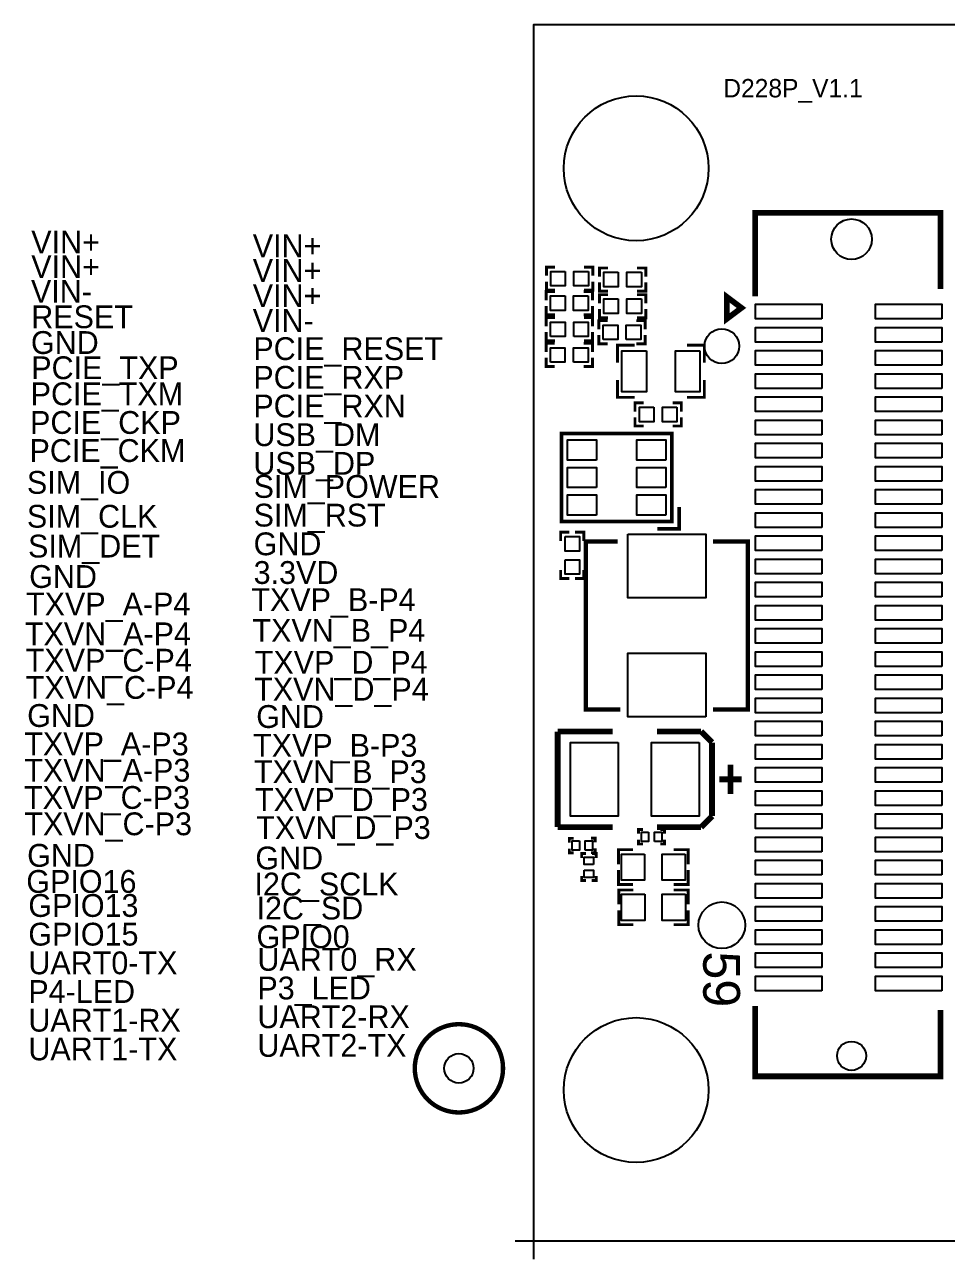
# Model space of a CAD drawing. Extents: x -18 to 171, y -7 to 290.
# Drawn here: x -17.58 to 14.25, y -0.64 to 42 of the extents above; entities that cross this region are included whole.
import ezdxf

# ---------------------------------------------------------------- set-up
doc = ezdxf.new("R2010")
doc.units = 0
for name, color, linetype in [('BG_DESIGN_OUTLINE', 85, 'CONTINUOUS'), ('BG_OUTLINE', 254, 'CONTINUOUS'), ('DF_DRAWING_ORIGIN', 85, 'CONTINUOUS'), ('PG_SILKSCREEN_TOP', 152, 'CONTINUOUS'), ('PIN_TOP', 141, 'CONTINUOUS')]:
    doc.layers.add(name, color=color, linetype=linetype)

# ---------------------------------------------------------------- blocks, each defined once
blk = doc.blocks.new('FIGURE_CROSS')
for points in [[(0, 0.5), (0, -0.5)], [(-0.5, 0), (0.5, 0)]]:
    blk.add_lwpolyline(points)

msp = doc.modelspace()

# ---------------------------------------------------------------- linework, layer by layer
at = {"layer": 'BG_DESIGN_OUTLINE'}
msp.add_lwpolyline([(0, 0), (73.4, 0), (73.4, 42), (0, 42)], close=True, dxfattribs=at)
at = {"layer": 'BG_OUTLINE'}
msp.add_lwpolyline([(0, 0), (73.4, 0), (73.4, 42), (0, 42), (0, 0)], dxfattribs=at)
msp.add_lwpolyline([(0, 0), (73.4, 0), (73.4, 42), (0, 42)], close=True, dxfattribs=at)
msp.add_lwpolyline([(0, 0), (73.4, 0), (73.4, 42), (0, 42)], close=True, dxfattribs=at)
msp.add_lwpolyline([(0, 0), (73.4, 0), (73.4, 42), (0, 42)], close=True, dxfattribs=at)
msp.add_lwpolyline([(0, 0), (73.4, 0), (73.4, 42), (0, 42)], close=True, dxfattribs=at)
msp.add_lwpolyline([(0, 0), (73.4, 0), (73.4, 42), (0, 42)], close=True, dxfattribs=at)
msp.add_lwpolyline([(0, 0), (73.4, 0), (73.4, 42), (0, 42)], close=True, dxfattribs=at)
at = {"layer": 'PG_SILKSCREEN_TOP'}
for points in [[(7.653, 32.619, 0.1999, 0.1999, 0), (7.653, 35.5039, 0.2, 0.2, 0), (14.053, 35.5039, 0.1999, 0.1999, 0), (14.053, 32.873, 0.1999, 0.1999, 0)], [(7.653, 8.107, 0.1999, 0.1999, 0), (7.653, 5.6841, 0.2, 0.2, 0), (14.053, 5.6841, 0.1999, 0.1999, 0), (14.053, 7.98, 0.1999, 0.1999, 0)]]:
    msp.add_lwpolyline(points, format="xyseb", dxfattribs=at)
for points, const_width in [([(0.4424, 33.3286), (0.4424, 33.6286), (0.7424, 33.6286)], 0.1), ([(2.0424, 33.3286), (2.0424, 33.6286), (1.7424, 33.6286)], 0.1), ([(2.2724, 33.2986), (2.2724, 33.5986), (2.5724, 33.5986)], 0.1), ([(3.8724, 33.2986), (3.8724, 33.5986), (3.5724, 33.5986)], 0.1), ([(0.4331, 32.4845), (0.4331, 32.7845), (0.7331, 32.7845)], 0.1), ([(0.7424, 32.8286), (0.4424, 32.8286), (0.4424, 33.1286)], 0.1), ([(2.0331, 32.4845), (2.0331, 32.7845), (1.7331, 32.7845)], 0.1), ([(1.7424, 32.8286), (2.0424, 32.8286), (2.0424, 33.1286)], 0.1), ([(2.5724, 32.7986), (2.2724, 32.7986), (2.2724, 33.0986)], 0.1), ([(3.5724, 32.7986), (3.8724, 32.7986), (3.8724, 33.0986)], 0.1), ([(2.2724, 32.3786), (2.2724, 32.6786), (2.5724, 32.6786)], 0.1), ([(3.8724, 32.3786), (3.8724, 32.6786), (3.5724, 32.6786)], 0.1), ([(6.6699, 31.966), (6.6699, 31.839), (7.1779, 32.22), (6.6699, 32.601), (6.6699, 31.839)], 0.1999), ([(0.7331, 31.9845), (0.4331, 31.9845), (0.4331, 32.2845)], 0.1), ([(1.7331, 31.9845), (2.0331, 31.9845), (2.0331, 32.2845)], 0.1), ([(2.5724, 31.8786), (2.2724, 31.8786), (2.2724, 32.1786)], 0.1), ([(3.5724, 31.8786), (3.8724, 31.8786), (3.8724, 32.1786)], 0.1), ([(0.7367, 31.8827), (0.4367, 31.8827), (0.4367, 31.5827)], 0.1), ([(1.7367, 31.8827), (2.0367, 31.8827), (2.0367, 31.5827)], 0.1), ([(2.5524, 31.7786), (2.2524, 31.7786), (2.2524, 31.4786)], 0.1), ([(3.5524, 31.7786), (3.8524, 31.7786), (3.8524, 31.4786)], 0.1), ([(0.4367, 31.3827), (0.4367, 31.0827), (0.7367, 31.0827)], 0.1), ([(2.0367, 31.3827), (2.0367, 31.0827), (1.7367, 31.0827)], 0.1), ([(2.2524, 31.2786), (2.2524, 30.9786), (2.5524, 30.9786)], 0.1), ([(3.8524, 31.2786), (3.8524, 30.9786), (3.5524, 30.9786)], 0.1), ([(0.7303, 30.9961), (0.4303, 30.9961), (0.4303, 30.6961)], 0.1), ([(1.7303, 30.9961), (2.0303, 30.9961), (2.0303, 30.6961)], 0.1), ([(3.4946, 30.9299), (2.8946, 30.9299), (2.8946, 30.3299)], 0.1), ([(5.2946, 30.9299), (5.8946, 30.9299), (5.8946, 30.3299)], 0.1), ([(0.4303, 30.4961), (0.4303, 30.1961), (0.7303, 30.1961)], 0.1), ([(2.0303, 30.4961), (2.0303, 30.1961), (1.7303, 30.1961)], 0.1), ([(3.4946, 29.1299), (2.8946, 29.1299), (2.8946, 29.7299)], 0.1), ([(5.2946, 29.1299), (5.8946, 29.1299), (5.8946, 29.7299)], 0.1), ([(3.5007, 28.6411), (3.5007, 28.9411), (3.8007, 28.9411)], 0.1), ([(5.1007, 28.6411), (5.1007, 28.9411), (4.8007, 28.9411)], 0.1), ([(3.8007, 28.1411), (3.5007, 28.1411), (3.5007, 28.4411)], 0.1), ([(4.8007, 28.1411), (5.1007, 28.1411), (5.1007, 28.4411)], 0.1), ([(1.9811, 24.8402), (4.7751, 24.8402), (4.7751, 27.8882), (0.9651, 27.8882), (0.9651, 24.8402), (1.9811, 24.8402)], 0.127), ([(4.2671, 24.5862), (5.0291, 24.5862), (5.0291, 25.3482)], 0.127), ([(1.2348, 24.4738), (0.9348, 24.4738), (0.9348, 24.1738)], 0.1), ([(1.7348, 24.1738), (1.7348, 24.4738), (1.4348, 24.4738)], 0.1), ([(2.9, 24.15), (1.8, 24.15), (1.8, 18.35), (3, 18.35)], 0.15), ([(6.2, 24.15), (7.4, 24.15), (7.4, 18.35), (6.2, 18.35)], 0.15), ([(1.2348, 22.8738), (0.9348, 22.8738), (0.9348, 23.1738)], 0.1), ([(1.7348, 23.1738), (1.7348, 22.8738), (1.4348, 22.8738)], 0.1), ([(0.8299, 17.5916), (2.7349, 17.5916)], 0.2032), ([(0.8299, 14.2896), (0.8299, 17.5916)], 0.2032), ([(5.7829, 17.5916), (4.2589, 17.5916)], 0.2032), ([(6.1639, 17.2106), (5.7829, 17.5916)], 0.2032), ([(6.1639, 14.6706), (6.1639, 17.2106)], 0.2032), ([(6.7989, 15.4326), (6.7989, 16.4486)], 0.2032), ([(6.4179, 15.9406), (7.1799, 15.9406)], 0.2032), ([(5.7829, 14.2896), (6.1639, 14.6706)], 0.2032), ([(2.7349, 14.2896), (0.8299, 14.2896)], 0.2032), ([(3.6224, 14.0586), (3.6224, 14.2086), (3.7724, 14.2086)], 0.1), ([(4.2589, 14.2896), (5.7829, 14.2896)], 0.2032), ([(4.5224, 14.0586), (4.5224, 14.2086), (4.3724, 14.2086)], 0.1), ([(1.2338, 13.751), (1.2338, 13.901), (1.3838, 13.901)], 0.1), ([(1.9762, 13.909), (2.1262, 13.909), (2.1262, 13.759)], 0.1), ([(3.7724, 13.7086), (3.6224, 13.7086), (3.6224, 13.8586)], 0.1), ([(4.5224, 13.8586), (4.5224, 13.7086), (4.3724, 13.7086)], 0.1), ([(1.3838, 13.401), (1.2338, 13.401), (1.2338, 13.551)], 0.1), ([(1.661, 13.2262), (1.661, 13.3762), (1.811, 13.3762)], 0.1), ([(2.1262, 13.559), (2.1262, 13.409), (1.9762, 13.409)], 0.1), ([(2.011, 13.3762), (2.161, 13.3762), (2.161, 13.2262)], 0.1), ([(2.9338, 13.0099), (2.9338, 13.5099), (3.4338, 13.5099)], 0.1), ([(5.3338, 13.0099), (5.3338, 13.5099), (4.8338, 13.5099)], 0.1), ([(3.4338, 12.3099), (2.9338, 12.3099), (2.9338, 12.8099)], 0.1), ([(4.8338, 12.3099), (5.3338, 12.3099), (5.3338, 12.8099)], 0.1), ([(1.81, 12.45), (1.66, 12.45), (1.66, 12.6)], 0.1), ([(2.16, 12.6), (2.16, 12.45), (2.01, 12.45)], 0.1), ([(2.9406, 11.6199), (2.9406, 12.1199), (3.4406, 12.1199)], 0.1), ([(5.3406, 11.6199), (5.3406, 12.1199), (4.8406, 12.1199)], 0.1), ([(3.4406, 10.9199), (2.9406, 10.9199), (2.9406, 11.4199)], 0.1), ([(4.8406, 10.9199), (5.3406, 10.9199), (5.3406, 11.4199)], 0.1)]:
    msp.add_lwpolyline(points, dxfattribs=dict(at, const_width=const_width))
at = {"layer": 'PG_SILKSCREEN_TOP', "const_width": 0.1524}
msp.add_lwpolyline([(-1.056, 5.96, 1), (-4.104, 5.96, 1), (-1.056, 5.96)], format="xyb", dxfattribs=at)
at = {"layer": 'PIN_TOP'}
for points in [[(1.0938, 33.4788), (1.0938, 32.9784), (0.5934, 32.9784), (0.5934, 33.4788)], [(1.8914, 33.4788), (1.8914, 32.9784), (1.391, 32.9784), (1.391, 33.4788)], [(2.9238, 33.4488), (2.9238, 32.9484), (2.4234, 32.9484), (2.4234, 33.4488)], [(3.7214, 33.4488), (3.7214, 32.9484), (3.221, 32.9484), (3.221, 33.4488)], [(1.0845, 32.6347), (1.0845, 32.1343), (0.5841, 32.1343), (0.5841, 32.6347)], [(1.8821, 32.6347), (1.8821, 32.1343), (1.3817, 32.1343), (1.3817, 32.6347)], [(2.9238, 32.5288), (2.9238, 32.0284), (2.4234, 32.0284), (2.4234, 32.5288)], [(3.7214, 32.5288), (3.7214, 32.0284), (3.221, 32.0284), (3.221, 32.5288)], [(9.9529, 31.839), (7.6669, 31.839), (7.6669, 32.347), (9.9529, 32.347)], [(14.0931, 31.839), (11.8071, 31.839), (11.8071, 32.347), (14.0931, 32.347)], [(0.5877, 31.2325), (0.5877, 31.7329), (1.0881, 31.7329), (1.0881, 31.2325)], [(1.3853, 31.2325), (1.3853, 31.7329), (1.8857, 31.7329), (1.8857, 31.2325)], [(2.4034, 31.1284), (2.4034, 31.6288), (2.9038, 31.6288), (2.9038, 31.1284)], [(3.201, 31.1284), (3.201, 31.6288), (3.7014, 31.6288), (3.7014, 31.1284)], [(9.9529, 31.0391), (7.6669, 31.0391), (7.6669, 31.5471), (9.9529, 31.5471)], [(14.0931, 31.0391), (11.8071, 31.0391), (11.8071, 31.5471), (14.0931, 31.5471)], [(0.5813, 30.3459), (0.5813, 30.8463), (1.0817, 30.8463), (1.0817, 30.3459)], [(1.3789, 30.3459), (1.3789, 30.8463), (1.8793, 30.8463), (1.8793, 30.3459)], [(3.8946, 30.7399), (3.8946, 29.3199), (3.0446, 29.3199), (3.0446, 30.7399)], [(5.7446, 30.7399), (5.7446, 29.3199), (4.8946, 29.3199), (4.8946, 30.7399)], [(9.9529, 30.239), (7.6669, 30.239), (7.6669, 30.747), (9.9529, 30.747)], [(14.0931, 30.239), (11.8071, 30.239), (11.8071, 30.747), (14.0931, 30.747)], [(9.9529, 29.4389), (7.6669, 29.4389), (7.6669, 29.9469), (9.9529, 29.9469)], [(14.0931, 29.4389), (11.8071, 29.4389), (11.8071, 29.9469), (14.0931, 29.9469)], [(9.9529, 28.6391), (7.6669, 28.6391), (7.6669, 29.1471), (9.9529, 29.1471)], [(14.0931, 28.6391), (11.8071, 28.6391), (11.8071, 29.1471), (14.0931, 29.1471)], [(4.1521, 28.7913), (4.1521, 28.2909), (3.6517, 28.2909), (3.6517, 28.7913)], [(4.9497, 28.7913), (4.9497, 28.2909), (4.4493, 28.2909), (4.4493, 28.7913)], [(9.9529, 27.839), (7.6669, 27.839), (7.6669, 28.347), (9.9529, 28.347)], [(14.0931, 27.839), (11.8071, 27.839), (11.8071, 28.347), (14.0931, 28.347)], [(2.1702, 26.9642), (1.1702, 26.9642), (1.1702, 27.6642), (2.1702, 27.6642)], [(4.57, 26.9642), (3.57, 26.9642), (3.57, 27.6642), (4.57, 27.6642)], [(9.9529, 27.0389), (7.6669, 27.0389), (7.6669, 27.5469), (9.9529, 27.5469)], [(14.0931, 27.0389), (11.8071, 27.0389), (11.8071, 27.5469), (14.0931, 27.5469)], [(2.1702, 26.0142), (1.1702, 26.0142), (1.1702, 26.7142), (2.1702, 26.7142)], [(4.57, 26.0142), (3.57, 26.0142), (3.57, 26.7142), (4.57, 26.7142)], [(9.9529, 26.239), (7.6669, 26.239), (7.6669, 26.747), (9.9529, 26.747)], [(14.0931, 26.239), (11.8071, 26.239), (11.8071, 26.747), (14.0931, 26.747)], [(2.1702, 25.0642), (1.1702, 25.0642), (1.1702, 25.7642), (2.1702, 25.7642)], [(4.57, 25.0642), (3.57, 25.0642), (3.57, 25.7642), (4.57, 25.7642)], [(9.9529, 25.4389), (7.6669, 25.4389), (7.6669, 25.9469), (9.9529, 25.9469)], [(14.0931, 25.4389), (11.8071, 25.4389), (11.8071, 25.9469), (14.0931, 25.9469)], [(9.9529, 24.6391), (7.6669, 24.6391), (7.6669, 25.1471), (9.9529, 25.1471)], [(14.0931, 24.6391), (11.8071, 24.6391), (11.8071, 25.1471), (14.0931, 25.1471)], [(1.0846, 24.3228), (1.585, 24.3228), (1.585, 23.8224), (1.0846, 23.8224)], [(3.25, 24.4051), (5.95, 24.4051), (5.95, 22.2051), (3.25, 22.2051)], [(9.9529, 23.839), (7.6669, 23.839), (7.6669, 24.347), (9.9529, 24.347)], [(14.0931, 23.839), (11.8071, 23.839), (11.8071, 24.347), (14.0931, 24.347)], [(1.0846, 23.5252), (1.585, 23.5252), (1.585, 23.0248), (1.0846, 23.0248)], [(9.9529, 23.0389), (7.6669, 23.0389), (7.6669, 23.5469), (9.9529, 23.5469)], [(14.0931, 23.0389), (11.8071, 23.0389), (11.8071, 23.5469), (14.0931, 23.5469)], [(9.9529, 22.239), (7.6669, 22.239), (7.6669, 22.747), (9.9529, 22.747)], [(14.0931, 22.239), (11.8071, 22.239), (11.8071, 22.747), (14.0931, 22.747)], [(9.9529, 21.4389), (7.6669, 21.4389), (7.6669, 21.9469), (9.9529, 21.9469)], [(14.0931, 21.4389), (11.8071, 21.4389), (11.8071, 21.9469), (14.0931, 21.9469)], [(9.9529, 20.6391), (7.6669, 20.6391), (7.6669, 21.1471), (9.9529, 21.1471)], [(14.0931, 20.6391), (11.8071, 20.6391), (11.8071, 21.1471), (14.0931, 21.1471)], [(5.95, 18.0949), (3.25, 18.0949), (3.25, 20.2949), (5.95, 20.2949)], [(9.9529, 19.839), (7.6669, 19.839), (7.6669, 20.347), (9.9529, 20.347)], [(14.0931, 19.839), (11.8071, 19.839), (11.8071, 20.347), (14.0931, 20.347)], [(9.9529, 19.0389), (7.6669, 19.0389), (7.6669, 19.5469), (9.9529, 19.5469)], [(14.0931, 19.0389), (11.8071, 19.0389), (11.8071, 19.5469), (14.0931, 19.5469)], [(9.9529, 18.239), (7.6669, 18.239), (7.6669, 18.747), (9.9529, 18.747)], [(14.0931, 18.239), (11.8071, 18.239), (11.8071, 18.747), (14.0931, 18.747)], [(9.9529, 17.4389), (7.6669, 17.4389), (7.6669, 17.9469), (9.9529, 17.9469)], [(14.0931, 17.4389), (11.8071, 17.4389), (11.8071, 17.9469), (14.0931, 17.9469)], [(2.9249, 17.2106), (2.9249, 14.6706), (1.2749, 14.6706), (1.2749, 17.2106)], [(5.7189, 17.2106), (5.7189, 14.6706), (4.0689, 14.6706), (4.0689, 17.2106)], [(9.9529, 16.6391), (7.6669, 16.6391), (7.6669, 17.1471), (9.9529, 17.1471)], [(14.0931, 16.6391), (11.8071, 16.6391), (11.8071, 17.1471), (14.0931, 17.1471)], [(9.9529, 15.839), (7.6669, 15.839), (7.6669, 16.347), (9.9529, 16.347)], [(14.0931, 15.839), (11.8071, 15.839), (11.8071, 16.347), (14.0931, 16.347)], [(9.9529, 15.0389), (7.6669, 15.0389), (7.6669, 15.5469), (9.9529, 15.5469)], [(14.0931, 15.0389), (11.8071, 15.0389), (11.8071, 15.5469), (14.0931, 15.5469)], [(9.9529, 14.2391), (7.6669, 14.2391), (7.6669, 14.7471), (9.9529, 14.7471)], [(14.0931, 14.2391), (11.8071, 14.2391), (11.8071, 14.7471), (14.0931, 14.7471)], [(3.9724, 14.1186), (3.9724, 13.7986), (3.7224, 13.7986), (3.7224, 14.1186)], [(4.1724, 13.7986), (4.1724, 14.1186), (4.4224, 14.1186), (4.4224, 13.7986)], [(1.5838, 13.811), (1.5838, 13.491), (1.3338, 13.491), (1.3338, 13.811)], [(1.7838, 13.491), (1.7838, 13.811), (2.0338, 13.811), (2.0338, 13.491)], [(9.9529, 13.439), (7.6669, 13.439), (7.6669, 13.947), (9.9529, 13.947)], [(14.0931, 13.439), (11.8071, 13.439), (11.8071, 13.947), (14.0931, 13.947)], [(2.07, 13), (1.75, 13), (1.75, 13.25), (2.07, 13.25)], [(3.8338, 13.3599), (3.8338, 12.4599), (3.0338, 12.4599), (3.0338, 13.3599)], [(5.2338, 13.3599), (5.2338, 12.4599), (4.4338, 12.4599), (4.4338, 13.3599)], [(1.75, 12.8), (2.07, 12.8), (2.07, 12.55), (1.75, 12.55)], [(9.9529, 12.6391), (7.6669, 12.6391), (7.6669, 13.1471), (9.9529, 13.1471)], [(14.0931, 12.6391), (11.8071, 12.6391), (11.8071, 13.1471), (14.0931, 13.1471)], [(3.8406, 11.9699), (3.8406, 11.0699), (3.0406, 11.0699), (3.0406, 11.9699)], [(5.2406, 11.9699), (5.2406, 11.0699), (4.4406, 11.0699), (4.4406, 11.9699)], [(9.9529, 11.839), (7.6669, 11.839), (7.6669, 12.347), (9.9529, 12.347)], [(14.0931, 11.839), (11.8071, 11.839), (11.8071, 12.347), (14.0931, 12.347)], [(9.9529, 11.0389), (7.6669, 11.0389), (7.6669, 11.5469), (9.9529, 11.5469)], [(14.0931, 11.0389), (11.8071, 11.0389), (11.8071, 11.5469), (14.0931, 11.5469)], [(9.9529, 10.2391), (7.6669, 10.2391), (7.6669, 10.7471), (9.9529, 10.7471)], [(14.0931, 10.2391), (11.8071, 10.2391), (11.8071, 10.7471), (14.0931, 10.7471)], [(9.9529, 9.439), (7.6669, 9.439), (7.6669, 9.947), (9.9529, 9.947)], [(14.0931, 9.439), (11.8071, 9.439), (11.8071, 9.947), (14.0931, 9.947)], [(9.9529, 8.6391), (7.6669, 8.6391), (7.6669, 9.1471), (9.9529, 9.1471)], [(14.0931, 8.6391), (11.8071, 8.6391), (11.8071, 9.1471), (14.0931, 9.1471)]]:
    msp.add_lwpolyline(points, close=True, dxfattribs=at)
for centre, radius in [((3.54, 37.04), 2.5), ((10.98, 34.59), 0.7), ((6.5, 30.9), 0.6), ((6.5, 10.9), 0.805), ((3.54, 5.21), 2.5), ((10.98, 6.39), 0.5), ((-2.58, 5.96), 0.508)]:
    msp.add_circle(centre, radius, dxfattribs=at)

# ---------------------------------------------------------------- block references
at = {"layer": 'DF_DRAWING_ORIGIN', "xscale": 1.27, "yscale": 1.27}
msp.add_blockref('FIGURE_CROSS', (0, 0), dxfattribs=at)

# ---------------------------------------------------------------- texts
at = {"layer": 'PG_SILKSCREEN_TOP'}
for s, height, p in [('D228P_V1.1', 0.635, (6.55, 39.49)), ('VIN+', 0.7874, (-17.35, 34.1)), ('VIN+', 0.7874, (-9.7, 33.97)), ('VIN+', 0.7874, (-17.35, 33.25)), ('VIN+', 0.7874, (-9.7, 33.12)), ('VIN-', 0.7874, (-17.36, 32.4)), ('VIN+', 0.7874, (-9.7, 32.25)), ('RESET', 0.7874, (-17.35, 31.52)), ('VIN-', 0.7874, (-9.7, 31.39)), ('GND', 0.7874, (-17.36, 30.63)), ('PCIE_RESET', 0.7874, (-9.68, 30.42)), ('PCIE_TXP', 0.7874, (-17.35, 29.76)), ('PCIE_RXP', 0.7874, (-9.68, 29.4294)), ('PCIE_TXM', 0.7874, (-17.37, 28.86)), ('PCIE_RXN', 0.7874, (-9.68, 28.4388)), ('PCIE_CKP', 0.7874, (-17.39, 27.87)), ('USB_DM', 0.7874, (-9.68, 27.4482)), ('PCIE_CKM', 0.7874, (-17.41, 26.9)), ('USB_DP', 0.7874, (-9.68, 26.4576)), ('SIM_IO', 0.7874, (-17.5, 25.8)), ('SIM_POWER', 0.7874, (-9.67, 25.66)), ('SIM_CLK', 0.7874, (-17.5, 24.63)), ('SIM_RST', 0.7874, (-9.67, 24.6694)), ('SIM_DET', 0.7874, (-17.46, 23.6)), ('GND', 0.7874, (-9.67, 23.6788)), ('3.3VD', 0.7874, (-9.67, 22.6882)), ('GND', 0.7874, (-17.42, 22.55)), ('TXVP_A-P4', 0.7874, (-17.53, 21.6)), ('TXVP_B-P4', 0.7874, (-9.75, 21.75)), ('TXVN_A-P4', 0.7874, (-17.57, 20.57)), ('TXVN_B_P4', 0.7874, (-9.71, 20.69)), ('TXVP_C-P4', 0.7874, (-17.54, 19.66)), ('TXVP_D_P4', 0.7874, (-9.63, 19.59)), ('TXVN_C-P4', 0.7874, (-17.54, 18.72)), ('TXVN_D_P4', 0.7874, (-9.65, 18.66)), ('GND', 0.7874, (-17.49, 17.75)), ('GND', 0.7874, (-9.58, 17.7152)), ('TXVP_A-P3', 0.7874, (-17.59, 16.77)), ('TXVP_B-P3', 0.7874, (-9.69, 16.72)), ('TXVN_A-P3', 0.7874, (-17.59, 15.86)), ('TXVN_B_P3', 0.7874, (-9.66, 15.81)), ('TXVP_C-P3', 0.7874, (-17.6, 14.92)), ('TXVP_D_P3', 0.7874, (-9.62, 14.85)), ('TXVN_C-P3', 0.7874, (-17.59, 14.01)), ('TXVN_D_P3', 0.7874, (-9.58, 13.88)), ('GND', 0.7874, (-17.49, 12.92)), ('GND', 0.7874, (-9.61, 12.83)), ('GPIO16', 0.7874, (-17.52, 12.02)), ('I2C_SCLK', 0.7874, (-9.64, 11.93)), ('GPIO13', 0.7874, (-17.45, 11.19)), ('I2C_SD', 0.7874, (-9.57, 11.1)), ('GPIO15', 0.7874, (-17.45, 10.1994)), ('GPIO0', 0.7874, (-9.57, 10.1094)), ('UART0-TX', 0.7874, (-17.45, 9.2088)), ('UART0_RX', 0.7874, (-9.54, 9.33)), ('P4-LED', 0.7874, (-17.45, 8.2182)), ('P3_LED', 0.7874, (-9.54, 8.3394)), ('UART2-RX', 0.7874, (-9.54, 7.3488)), ('UART1-RX', 0.7874, (-17.45, 7.2276)), ('UART1-TX', 0.7874, (-17.45, 6.237)), ('UART2-TX', 0.7874, (-9.54, 6.3582))]:
    msp.add_text(s, height=height, dxfattribs=at).set_placement(p)
at = {"layer": 'PG_SILKSCREEN_TOP', "width": 1.02}
msp.add_text('59', height=1.27, rotation=270, dxfattribs=at).set_placement((5.8576, 9.9973))

doc.saveas('drawing.dxf')
